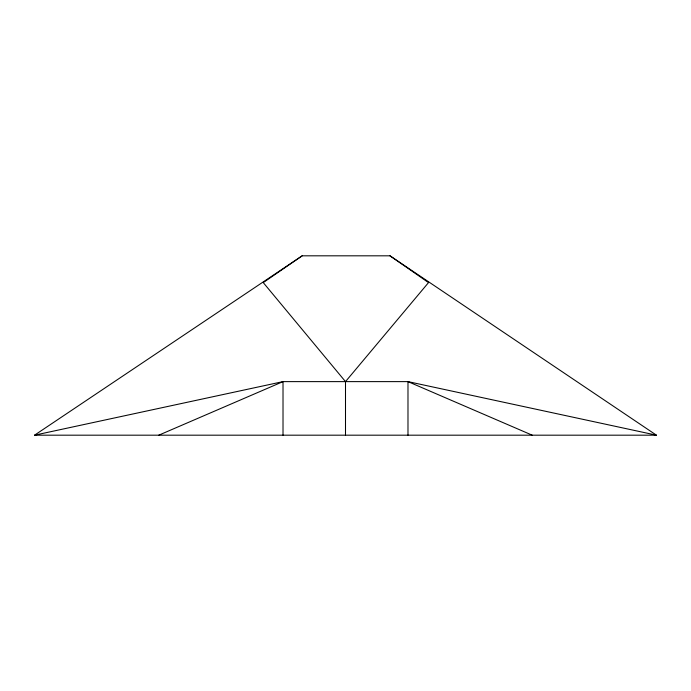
<?xml version="1.0" encoding="UTF-8"?>
<svg xmlns="http://www.w3.org/2000/svg" width="691" height="691" viewBox="0 0 691 691"><rect width="100%" height="100%" fill="white"/><g stroke="black" fill="none" stroke-linecap="round" stroke-linejoin="round"><path stroke-width="1.04" d="M345.5 435.183L345.5 381.622L428.515 282.602L389.992 255.817L302.174 255.817L34.55 435.183L656.45 435.183L389.992 255.817M302.174 255.817L263.254 282.602L345.5 381.622M158.783 435.183L283.016 381.622L407.984 381.622L656.45 435.183M34.55 435.183L283.016 381.622L283.016 435.183M532.217 435.183L407.984 381.622L407.984 435.183"/></g></svg>
